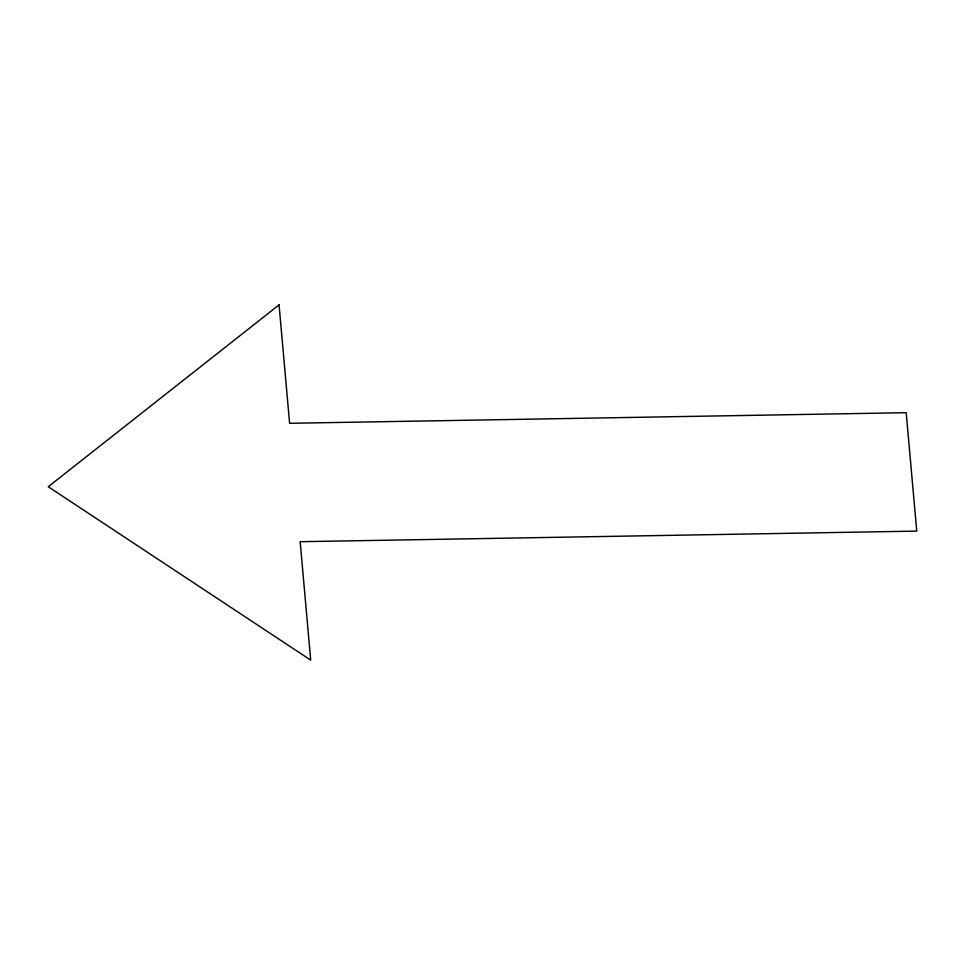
<?xml version="1.0" encoding="UTF-8"?>
<svg xmlns="http://www.w3.org/2000/svg" width="965" height="965" viewBox="0 0 965 965"><rect width="100%" height="100%" fill="white"/><g stroke="black" fill="none" stroke-linecap="round" stroke-linejoin="round"><path stroke-width="1.45" d="M279.066 304.88L48.25 486.734L310.706 660.12L300.163 541.703L916.75 531.112L906.195 412.694L289.609 423.297L279.066 304.88"/></g></svg>
